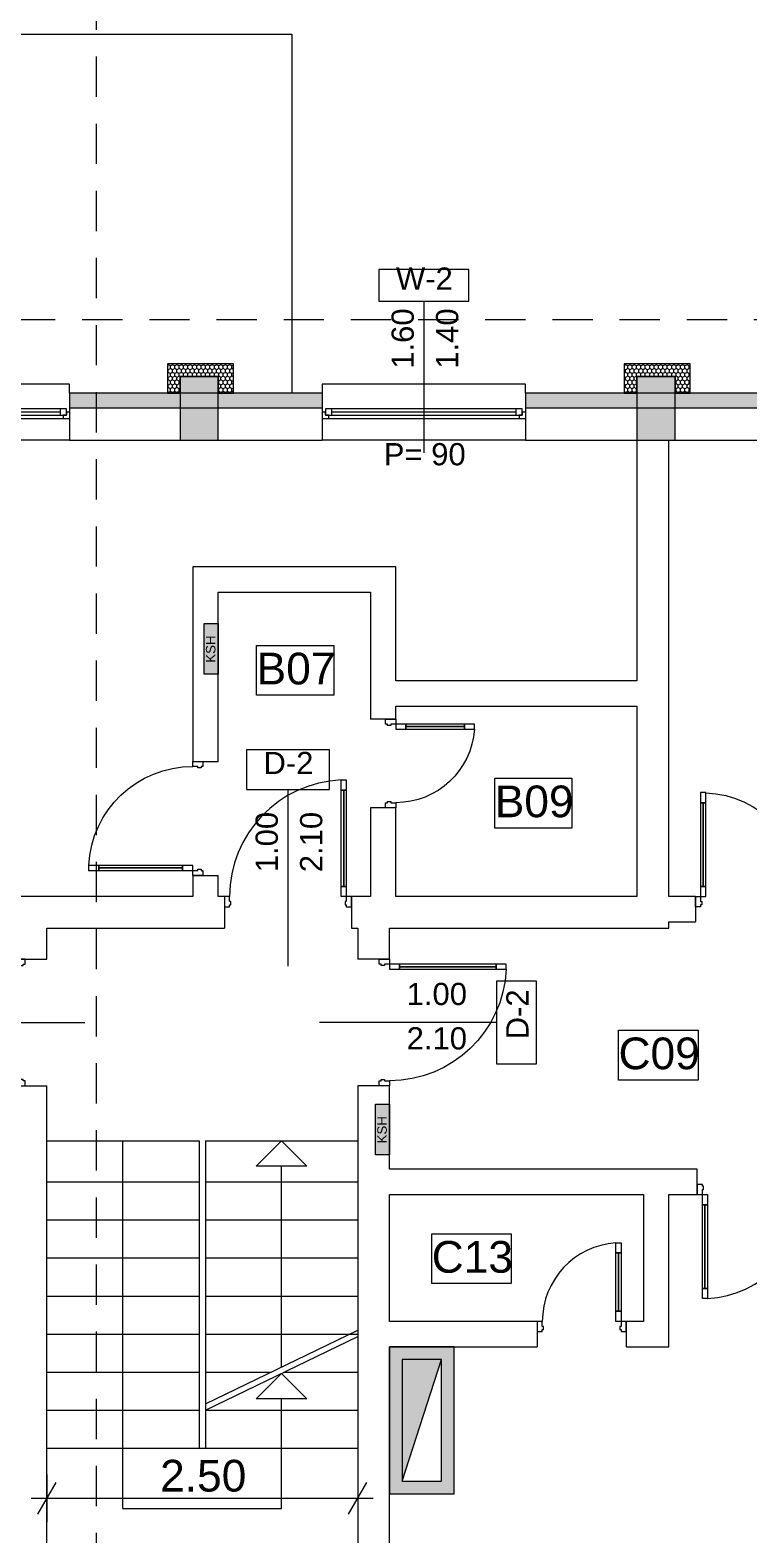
# Model space of a CAD drawing. Header units: feet. Extents: x 2796058 to 2855058, y -67651 to -26651.
# Drawn here: x 2810487 to 2816142, y -53785 to -41926 of the extents above; entities that cross this region are included whole.
import ezdxf
from ezdxf.enums import TextEntityAlignment as Align

# ---------------------------------------------------------------- set-up
doc = ezdxf.new("R2010")
doc.units = ezdxf.units.FT
doc.header["$MEASUREMENT"] = 0
doc.linetypes.add('Long Dashed', pattern=[529.166651, 317.499995, -211.666656])
for name, color, linetype in [('0_muret e jashtme', 7, 'Continuous'), ('Dimensioning - General', 7, 'Continuous'), ('Shell - Roof', 7, 'Continuous')]:
    doc.layers.add(name, color=color, linetype=linetype)
for name, color, linetype, lineweight in [('0_muret e jashtme_Pen_No__1', 7, 'Continuous', 0), ('0_muret e jashtme_Pen_No__19', 255, 'Continuous', 0), ('ARCHICAD Door Markers_Pen_No__60', 230, 'Continuous', 0), ('ARCHICAD Doors_Pen_No__1', 7, 'Continuous', 0), ('ARCHICAD Doors_Pen_No__60', 230, 'Continuous', 0), ('ARCHICAD Window Markers_Pen_No__20', 1, 'Continuous', 0), ('ARCHICAD Windows_Pen_No__20', 1, 'Continuous', 0), ('Dimensioning - General_Pen_No__1', 7, 'Continuous', 0), ('Shell - Roof_Pen_No__1', 7, 'Continuous', 0), ('Shell - Roof_Pen_No__20', 1, 'Continuous', 0), ('Shell - Roof_Pen_No__21', 7, 'Continuous', 0), ('Structural - Bearing_Pen_No__1', 7, 'Continuous', 0), ('Text blocks_Pen_No__1', 7, 'Continuous', 0), ('Text blocks_Pen_No__2', 8, 'Continuous', 0)]:
    doc.layers.add(name, color=color, linetype=linetype, lineweight=lineweight)
for name, color, linetype, lineweight, true_color in [('0_muret e jashtme_Pen_No__14', 7, 'Continuous', 0, 0xbd8b17), ('Shell - Roof_Pen_No__102', 7, 'Continuous', 0, 0xcccccc), ('Structural - Bearing_Pen_No__65', 7, 'Continuous', 0, 0x80c2ff)]:
    doc.layers.add(name, color=color, linetype=linetype, lineweight=lineweight, true_color=true_color)
doc.styles.add('GENERATED_STYLE_1', font='arial.ttf')
doc.dimstyles.new('GENERATED_STYLE__2', dxfattribs={"dimtxt": 250, "dimasz": 190, "dimexe": 0.18, "dimexo": 3, "dimgap": 0.09, "dimtad": 1, "dimtih": 1, "dimtoh": 1, "dimlfac": 0.001, "dimzin": 0, "dimdsep": 46, "dimtxsty": 'GENERATED_STYLE_1', "dimblk": 'ARROWHEAD_2', "dimblk1": 'ARROWHEAD_2', "dimblk2": 'ARROWHEAD_2', "dimcen": 0.09, "dimclrd": 7, "dimclre": 7, "dimclrt": 7, "dimadec": 0, "dimazin": 0, "dimtfac": 1, "dimtdec": 4, "dimtmove": 0, "dimatfit": 3, "dimfxl": 1, "dimtolj": 1, "dimtzin": 0, "dimarcsym": 0})
pattern_1 = [(90, (2247653.822, -76424.967), (-34.6410162, 0), [20, -40]), (90, (2247636.502, -76394.967), (-34.6410162, 0), [20, -40]), (150, (2247653.822, -76404.967), (17.320508, 30), [20, -40]), (150, (2247619.18, -76404.967), (17.320508, 30), [20, -40]), (210, (2247653.822, -76424.967), (-17.320508, 30), [20, -40]), (210, (2247619.18, -76424.967), (-17.320508, 30), [20, -40])]

# ---------------------------------------------------------------- blocks, each defined once
blk = doc.blocks.new('Window 22_2')
at = {"layer": 'ARCHICAD Windows_Pen_No__20', "color": 1, "linetype": 'Continuous', "lineweight": 0}
for p, q in [((-800, 150), (-800, 220)), ((-800, 220), (800, 220)), ((-800, 150), (-800, 30)), ((800, 220), (800, 150)), ((800, 150), (800, 30)), ((-800, 30), (-800, 0)), ((-800, 0), (-775, 0)), ((-800, 0), (-800, -50)), ((-800, 0), (-800, -50)), ((-775, 25), (-725, 25)), ((-775, -25), (-775, 25)), ((-775, 0), (-775, -25)), ((-725, 25), (725, 25)), ((-725, 25), (-725, -25)), ((-725, 25), (725, 25)), ((-725, 0), (725, 0)), ((725, -25), (725, 25)), ((725, 25), (775, 25)), ((775, 25), (775, -25)), ((775, -25), (775, 0)), ((775, 0), (800, 0)), ((800, 30), (800, 0)), ((800, 0), (800, -50)), ((800, 0), (800, -50)), ((-750, -50), (-800, -50)), ((-800, -50), (-800, -220)), ((-775, -25), (-750, -25)), ((-725, -25), (-775, -25)), ((-750, -25), (-750, -50)), ((750, -50), (-750, -50)), ((725, -25), (-725, -25)), ((775, -25), (725, -25)), ((750, -50), (750, -25)), ((750, -25), (775, -25)), ((800, -50), (750, -50)), ((800, -50), (800, -220)), ((-800, -220), (800, -220))]:
    blk.add_line(p, q, dxfattribs=at)
blk = doc.blocks.new('W Marker 22')
at = {"layer": 'ARCHICAD Window Markers_Pen_No__20', "color": 1, "linetype": 'Continuous', "lineweight": 0}
for p, q in [((354, 975), (-354, 975)), ((-354, 975), (-354, 725)), ((354, 725), (354, 975)), ((-354, 725), (354, 725)), ((0, 725), (0, -470))]:
    blk.add_line(p, q, dxfattribs=at)
at = {"layer": 'ARCHICAD Window Markers_Pen_No__20', "color": 1, "lineweight": 0, "style": 'GENERATED_STYLE_1'}
for tag, rotation, p in [('AC_MarkerText_1', 180, (220, 1055)), ('AC_MarkerText_2_0', 270, (-322, 657)), ('AC_MarkerText_2_1', 270, (28, 657)), ('AC_MarkerText_4', 180, (417, -328))]:
    blk.add_attdef(tag, text='', height=175, rotation=rotation, dxfattribs=at).set_placement(p, align=Align.BOTTOM_LEFT)
blk = doc.blocks.new('Wall_2', base_point=(2804368, -45159))
at = {"layer": '0_muret e jashtme_Pen_No__14', "linetype": 'Continuous', "lineweight": 0, "true_color": 0xbd8b17}
h = blk.add_hatch(dxfattribs=at)
h.set_pattern_fill('STYROFOAM_SM_INSULATION', color=42, style=0, pattern_type=2)
h.set_pattern_definition(pattern_1)
h.paths.add_polyline_path([(2812789, -44789), (2810798, -44789), (2810798, -44909), (2812789, -44909)])
h = blk.add_hatch(dxfattribs=at)
h.set_pattern_fill('STYROFOAM_SM_INSULATION', color=42, style=0, pattern_type=2)
h.set_pattern_definition(pattern_1)
h.paths.add_polyline_path([(2816683, -44789), (2814389, -44789), (2814389, -44909), (2816683, -44909)])
at = {"layer": '0_muret e jashtme_Pen_No__1', "color": 7, "linetype": 'Continuous', "lineweight": 0}
for p, q in [((2810798, -44789), (2810798, -44909)), ((2812789, -44789), (2812789, -44909)), ((2814389, -44789), (2814389, -44909)), ((2812789, -44909), (2810798, -44909)), ((2810798, -44909), (2810798, -44939)), ((2810798, -44939), (2810798, -44989)), ((2812789, -44909), (2812789, -44939)), ((2812789, -44939), (2812789, -44989)), ((2816683, -44909), (2814389, -44909)), ((2814389, -44909), (2814389, -44939)), ((2814389, -44939), (2814389, -44989)), ((2810798, -44989), (2810798, -45159)), ((2812789, -44989), (2812789, -45159)), ((2814389, -44989), (2814389, -45159))]:
    blk.add_line(p, q, dxfattribs=at)
at = {"layer": '0_muret e jashtme_Pen_No__1', "color": 7, "linetype": 'Continuous', "lineweight": 0, "flags": 128}
for points in [[(2812789, -44789), (2810798, -44789)], [(2816683, -44789), (2814389, -44789)], [(2810798, -45159), (2812789, -45159)], [(2814389, -45159), (2815268, -45159)], [(2815518, -45159), (2816683, -45159)]]:
    blk.add_lwpolyline(points, dxfattribs=at)
at = {"layer": 'ARCHICAD Window Markers_Pen_No__20', "color": 1, "linetype": 'Continuous', "lineweight": 0}
ref = blk.add_blockref('W Marker 22', (2813589, -44789), dxfattribs=at)
ref.add_attrib('AC_MarkerText_1', 'W-2', dxfattribs={"color": 1, "lineweight": 0, "height": 175, "style": 'GENERATED_STYLE_1'}).set_placement((2813369, -44026), align=Align.BOTTOM_LEFT)
ref.add_attrib('AC_MarkerText_2', '1.60', dxfattribs={"color": 1, "lineweight": 0, "height": 175, "rotation": 90, "style": 'GENERATED_STYLE_1'}).set_placement((2813562, -44597), align=Align.BOTTOM_LEFT)
ref.add_attrib('AC_MarkerText_3', '1.40', dxfattribs={"color": 1, "lineweight": 0, "height": 175, "rotation": 90, "style": 'GENERATED_STYLE_1'}).set_placement((2813912, -44597), align=Align.BOTTOM_LEFT)
ref.add_attrib('AC_MarkerText_4', 'P= 90', dxfattribs={"color": 1, "lineweight": 0, "height": 175, "style": 'GENERATED_STYLE_1'}).set_placement((2813273, -45411), align=Align.BOTTOM_LEFT)
at = {"layer": 'ARCHICAD Windows_Pen_No__20', "color": 1, "linetype": 'Continuous', "lineweight": 0, "xscale": -1, "zscale": 1000}
for p in [(2809998, -44939), (2813589, -44939)]:
    blk.add_blockref('Window 22_2', p, dxfattribs=at)
blk = doc.blocks.new('Storefront 22_2')
at = {"layer": 'ARCHICAD Doors_Pen_No__60', "color": 230, "linetype": 'Continuous', "lineweight": 0}
for p, q in [((420, 840), (420, 920)), ((420, 920), (460, 920)), ((420, 840), (440, 840)), ((420, 80), (420, 840)), ((460, 840), (420, 840)), ((440, 840), (460, 840)), ((440, 80), (440, 840)), ((440, 840), (440, 80)), ((440, 840), (440, 80)), ((460, 920), (460, 840)), ((460, 840), (460, 80)), ((-500, 0), (-500, -80)), ((-460, 0), (-500, 0)), ((-500, 0), (-500, -80)), ((-500, 0), (-500, -80)), ((-460, -40), (-460, 0)), ((440, 80), (420, 80)), ((420, 0), (420, 80)), ((420, 80), (460, 80)), ((460, 0), (420, 0)), ((460, 80), (440, 80)), ((460, 80), (460, 0)), ((460, 0), (460, -40)), ((500, 0), (460, 0)), ((500, -80), (500, 0)), ((500, 0), (500, -80)), ((500, 0), (500, -80)), ((-500, -80), (-460, -80)), ((-500, -80), (-500, -250)), ((-450, -40), (-460, -40)), ((-460, -80), (-460, -65.4)), ((-460, -65.4), (-450, -65.4)), ((-450, -65.4), (-450, -40)), ((460, -40), (450, -40)), ((450, -40), (450, -65.4)), ((450, -65.4), (460, -65.4)), ((460, -65.4), (460, -80)), ((460, -80), (500, -80)), ((500, -80), (500, -250))]:
    blk.add_line(p, q, dxfattribs=at)
blk.add_arc((460, 0), 920, 92.49191, 180, dxfattribs=at)
blk = doc.blocks.new('D Marker 22_2')
at = {"layer": 'ARCHICAD Door Markers_Pen_No__60', "color": 230, "linetype": 'Continuous', "lineweight": 0}
for p, q in [((0, -1093), (0, 300)), ((-327, -1093), (-327, -1407)), ((327, -1093), (-327, -1093)), ((327, -1407), (327, -1093)), ((-327, -1407), (327, -1407))]:
    blk.add_line(p, q, dxfattribs=at)
at = {"layer": 'ARCHICAD Door Markers_Pen_No__60', "color": 230, "lineweight": 0, "style": 'GENERATED_STYLE_1'}
for tag, rotation, p in [('AC_MarkerText_3', 270, (-323, -327)), ('A', 270, (27, -327)), ('AC_MarkerText_1', 180, (193, -1042))]:
    blk.add_attdef(tag, text='', height=175, rotation=rotation, dxfattribs=at).set_placement(p, align=Align.BOTTOM_LEFT)
blk = doc.blocks.new('Wall_15', base_point=(2815268, -48759))
at = {"layer": '0_muret e jashtme_Pen_No__1', "color": 7, "linetype": 'Continuous', "lineweight": 0}
for p, q in [((2812018, -48759), (2812018, -48839)), ((2812018, -48839), (2812018, -49009)), ((2813018, -48759), (2813018, -48839)), ((2813018, -48839), (2813018, -49009))]:
    blk.add_line(p, q, dxfattribs=at)
at = {"layer": '0_muret e jashtme_Pen_No__1', "color": 7, "linetype": 'Continuous', "lineweight": 0, "flags": 128}
for points in [[(2811768, -48759), (2808368, -48759)], [(2812018, -48759), (2811968, -48759)], [(2813168, -48759), (2813018, -48759)], [(2815268, -48759), (2813368, -48759)], [(2808118, -49009), (2810368, -49009)], [(2810618, -49009), (2812018, -49009)], [(2813018, -49009), (2813068, -49009)], [(2813318, -49009), (2815518, -49009)]]:
    blk.add_lwpolyline(points, dxfattribs=at)
at = {"layer": 'ARCHICAD Door Markers_Pen_No__60', "color": 230, "linetype": 'Continuous', "lineweight": 0}
ref = blk.add_blockref('D Marker 22_2', (2812518, -49009), dxfattribs=dict(at, rotation=180))
ref.add_attrib('A', '1.00', dxfattribs={"color": 230, "lineweight": 0, "height": 175, "rotation": 90, "style": 'GENERATED_STYLE_1'}).set_placement((2812491, -48567), align=Align.BOTTOM_LEFT)
ref.add_attrib('AC_MarkerText_1', 'D-2', dxfattribs={"color": 230, "lineweight": 0, "height": 175, "rotation": 360, "style": 'GENERATED_STYLE_1'}).set_placement((2812325, -47846), align=Align.BOTTOM_LEFT)
ref.add_attrib('AC_MarkerText_3', '2.10', dxfattribs={"color": 230, "lineweight": 0, "height": 175, "rotation": 90, "style": 'GENERATED_STYLE_1'}).set_placement((2812841, -48567), align=Align.BOTTOM_LEFT)
at = {"layer": 'ARCHICAD Doors_Pen_No__60', "color": 230, "linetype": 'Continuous', "lineweight": 0, "zscale": 1000}
blk.add_blockref('Storefront 22_2', (2812518, -48759), dxfattribs=at)
blk = doc.blocks.new('Wall_16', base_point=(2813068, -54309))
at = {"layer": '0_muret e jashtme_Pen_No__1', "color": 7, "linetype": 'Continuous', "lineweight": 0}
for p, q in [((2813238, -49252), (2813068, -49252)), ((2813318, -49252), (2813238, -49252)), ((2813238, -50252), (2813068, -50252)), ((2813318, -50252), (2813238, -50252))]:
    blk.add_line(p, q, dxfattribs=at)
at = {"layer": '0_muret e jashtme_Pen_No__1', "color": 7, "linetype": 'Continuous', "lineweight": 0, "flags": 128}
for points in [[(2813068, -49009), (2813068, -49252)], [(2813318, -49252), (2813318, -49009)], [(2813068, -50252), (2813068, -54309)], [(2813318, -50909), (2813318, -50252)], [(2813318, -52109), (2813318, -51109)], [(2813318, -54309), (2813318, -52309)]]:
    blk.add_lwpolyline(points, dxfattribs=at)
at = {"layer": 'ARCHICAD Door Markers_Pen_No__60', "color": 230, "linetype": 'Continuous', "lineweight": 0}
ref = blk.add_blockref('D Marker 22_2', (2813068, -49752), dxfattribs=dict(at, rotation=90))
ref.add_attrib('A', '1.00', dxfattribs={"color": 230, "lineweight": 0, "height": 175, "rotation": 360, "style": 'GENERATED_STYLE_1'}).set_placement((2813453, -49667), align=Align.BOTTOM_LEFT)
ref.add_attrib('AC_MarkerText_1', 'D-2', dxfattribs={"color": 230, "lineweight": 0, "height": 175, "rotation": 90, "style": 'GENERATED_STYLE_1'}).set_placement((2814466, -49885), align=Align.BOTTOM_LEFT)
ref.add_attrib('AC_MarkerText_3', '2.10', dxfattribs={"color": 230, "lineweight": 0, "height": 175, "rotation": 360, "style": 'GENERATED_STYLE_1'}).set_placement((2813453, -50017), align=Align.BOTTOM_LEFT)
at = {"layer": 'ARCHICAD Doors_Pen_No__60', "color": 230, "linetype": 'Continuous', "lineweight": 0, "xscale": -1, "zscale": 1000, "rotation": 270}
blk.add_blockref('Storefront 22_2', (2813318, -49752), dxfattribs=at)
blk = doc.blocks.new('D Marker 22_4')
at = {"layer": 'ARCHICAD Door Markers_Pen_No__60', "color": 230, "linetype": 'Continuous', "lineweight": 0}
for p, q in [((327, 1157), (-327, 1157)), ((-327, 1157), (-327, 843)), ((327, 843), (327, 1157)), ((-327, 843), (327, 843)), ((0, 843), (0, -550))]:
    blk.add_line(p, q, dxfattribs=at)
at = {"layer": 'ARCHICAD Door Markers_Pen_No__60', "color": 230, "lineweight": 0, "style": 'GENERATED_STYLE_1'}
blk.add_attdef('AC_MarkerText_1', text='', height=175, dxfattribs=at).set_placement((-193, 913), align=Align.BOTTOM_LEFT)
for tag, p in [('AC_MarkerText_3', (-322, 657)), ('A', (28, 657))]:
    blk.add_attdef(tag, text='', height=175, rotation=270, dxfattribs=at).set_placement(p, align=Align.BOTTOM_LEFT)
blk = doc.blocks.new('Wall_17', base_point=(2810618, -54309))
at = {"layer": '0_muret e jashtme_Pen_No__1', "color": 7, "linetype": 'Continuous', "lineweight": 0}
for p, q in [((2810368, -49252), (2810448, -49252)), ((2810448, -49252), (2810618, -49252)), ((2810368, -50252), (2810448, -50252)), ((2810448, -50252), (2810618, -50252))]:
    blk.add_line(p, q, dxfattribs=at)
at = {"layer": '0_muret e jashtme_Pen_No__1', "color": 7, "linetype": 'Continuous', "lineweight": 0, "flags": 128}
for points in [[(2810368, -49009), (2810368, -49252)], [(2810618, -49252), (2810618, -49009)], [(2810368, -50252), (2810368, -50909)], [(2810618, -54309), (2810618, -50252)], [(2810368, -51109), (2810368, -52109)], [(2810368, -52309), (2810368, -54309)]]:
    blk.add_lwpolyline(points, dxfattribs=at)
at = {"layer": 'ARCHICAD Door Markers_Pen_No__60', "color": 230, "linetype": 'Continuous', "lineweight": 0}
ref = blk.add_blockref('D Marker 22_4', (2810368, -49752), dxfattribs=dict(at, rotation=90))
ref.add_attrib('A', '1.00', dxfattribs={"color": 230, "lineweight": 0, "height": 175, "rotation": 360, "style": 'GENERATED_STYLE_1'}).set_placement((2809768, -49667), align=Align.BOTTOM_LEFT)
ref.add_attrib('AC_MarkerText_1', 'D-2', dxfattribs={"color": 230, "lineweight": 0, "height": 175, "rotation": 90, "style": 'GENERATED_STYLE_1'}).set_placement((2809516, -49885), align=Align.BOTTOM_LEFT)
ref.add_attrib('AC_MarkerText_3', '2.10', dxfattribs={"color": 230, "lineweight": 0, "height": 175, "rotation": 360, "style": 'GENERATED_STYLE_1'}).set_placement((2809768, -50017), align=Align.BOTTOM_LEFT)
at = {"layer": 'ARCHICAD Doors_Pen_No__60', "color": 230, "linetype": 'Continuous', "lineweight": 0, "zscale": 1000, "rotation": 90}
blk.add_blockref('Storefront 22_2', (2810368, -49752), dxfattribs=at)
blk = doc.blocks.new('Wall_34', base_point=(2815268, -45159))
at = {"layer": '0_muret e jashtme_Pen_No__1', "color": 7, "linetype": 'Continuous', "lineweight": 0, "flags": 128}
for points in [[(2815268, -45159), (2815268, -47059)], [(2815518, -48759), (2815518, -45159)], [(2815268, -47259), (2815268, -48759)], [(2815518, -49009), (2815518, -48959)]]:
    blk.add_lwpolyline(points, dxfattribs=at)
blk = doc.blocks.new('Wall_36', base_point=(2815268, -47259))
at = {"layer": '0_muret e jashtme_Pen_No__1', "color": 7, "linetype": 'Continuous', "lineweight": 0, "flags": 128}
for points in [[(2815268, -47059), (2813368, -47059)], [(2813368, -47259), (2815268, -47259)]]:
    blk.add_lwpolyline(points, dxfattribs=at)
blk = doc.blocks.new('Storefront 22_4')
at = {"layer": 'ARCHICAD Doors_Pen_No__1', "color": 7, "linetype": 'Continuous', "lineweight": 0}
for p, q in [((270, 540), (270, 620)), ((270, 620), (310, 620)), ((310, 620), (310, 540)), ((270, 540), (290, 540)), ((270, 80), (270, 540)), ((310, 540), (270, 540)), ((290, 540), (310, 540)), ((290, 80), (290, 540)), ((290, 540), (290, 80)), ((290, 540), (290, 80)), ((310, 540), (310, 80)), ((-350, 0), (-350, -80)), ((-310, 0), (-350, 0)), ((-350, 0), (-350, -80)), ((-350, 0), (-350, -80)), ((-310, -40), (-310, 0)), ((290, 80), (270, 80)), ((270, 0), (270, 80)), ((270, 80), (310, 80)), ((310, 0), (270, 0)), ((310, 80), (290, 80)), ((310, 80), (310, 0)), ((310, 0), (310, -40)), ((350, 0), (310, 0)), ((350, -80), (350, 0)), ((350, 0), (350, -80)), ((350, 0), (350, -80)), ((-350, -80), (-310, -80)), ((-350, -80), (-350, -200)), ((-300, -40), (-310, -40)), ((-310, -80), (-310, -65.4)), ((-310, -65.4), (-300, -65.4)), ((-300, -65.4), (-300, -40)), ((310, -40), (300, -40)), ((300, -40), (300, -65.4)), ((300, -65.4), (310, -65.4)), ((310, -65.4), (310, -80)), ((310, -80), (350, -80)), ((350, -80), (350, -200))]:
    blk.add_line(p, q, dxfattribs=at)
blk.add_arc((310, 0), 620, 93.69907, 180, dxfattribs=at)
blk = doc.blocks.new('Wall_37', base_point=(2813168, -48759))
at = {"layer": '0_muret e jashtme_Pen_No__1', "color": 7, "linetype": 'Continuous', "lineweight": 0}
for p, q in [((2813288, -47359), (2813168, -47359)), ((2813368, -47359), (2813288, -47359)), ((2813288, -48059), (2813168, -48059)), ((2813368, -48059), (2813288, -48059))]:
    blk.add_line(p, q, dxfattribs=at)
at = {"layer": '0_muret e jashtme_Pen_No__1', "color": 7, "linetype": 'Continuous', "lineweight": 0, "flags": 128}
for points in [[(2813368, -47059), (2813368, -46159)], [(2813168, -46359), (2813168, -47359)], [(2813368, -47359), (2813368, -47259)], [(2813168, -48059), (2813168, -48759)], [(2813368, -48759), (2813368, -48059)]]:
    blk.add_lwpolyline(points, dxfattribs=at)
at = {"layer": 'ARCHICAD Doors_Pen_No__1', "color": 7, "linetype": 'Continuous', "lineweight": 0, "xscale": -1, "zscale": 1000, "rotation": 270}
blk.add_blockref('Storefront 22_4', (2813368, -47709), dxfattribs=at)
blk = doc.blocks.new('Wall_38', base_point=(2813168, -46359))
at = {"layer": '0_muret e jashtme_Pen_No__1', "color": 7, "linetype": 'Continuous', "lineweight": 0, "flags": 128}
for points in [[(2813368, -46159), (2811768, -46159)], [(2811968, -46359), (2813168, -46359)]]:
    blk.add_lwpolyline(points, dxfattribs=at)
blk = doc.blocks.new('Storefront 22_3')
at = {"layer": 'ARCHICAD Doors_Pen_No__1', "color": 7, "linetype": 'Continuous', "lineweight": 0}
for p, q in [((370, 740), (370, 820)), ((370, 820), (410, 820)), ((370, 740), (390, 740)), ((370, 80), (370, 740)), ((410, 740), (370, 740)), ((390, 740), (410, 740)), ((390, 80), (390, 740)), ((390, 740), (390, 80)), ((390, 740), (390, 80)), ((410, 820), (410, 740)), ((410, 740), (410, 80)), ((-450, 0), (-450, -80)), ((-410, 0), (-450, 0)), ((-450, 0), (-450, -80)), ((-450, 0), (-450, -80)), ((-410, -40), (-410, 0)), ((390, 80), (370, 80)), ((370, 0), (370, 80)), ((370, 80), (410, 80)), ((410, 0), (370, 0)), ((410, 80), (390, 80)), ((410, 80), (410, 0)), ((410, 0), (410, -40)), ((450, 0), (410, 0)), ((450, -80), (450, 0)), ((450, 0), (450, -80)), ((450, 0), (450, -80)), ((-450, -80), (-410, -80)), ((-450, -80), (-450, -200)), ((-400, -40), (-410, -40)), ((-410, -80), (-410, -65.4)), ((-410, -65.4), (-400, -65.4)), ((-400, -65.4), (-400, -40)), ((410, -40), (400, -40)), ((400, -40), (400, -65.4)), ((400, -65.4), (410, -65.4)), ((410, -65.4), (410, -80)), ((410, -80), (450, -80)), ((450, -80), (450, -200))]:
    blk.add_line(p, q, dxfattribs=at)
blk.add_arc((410, 0), 820, 92.79603, 180, dxfattribs=at)
blk = doc.blocks.new('Wall_39', base_point=(2811968, -46359))
at = {"layer": '0_muret e jashtme_Pen_No__1', "color": 7, "linetype": 'Continuous', "lineweight": 0}
for p, q in [((2811768, -47693), (2811848, -47693)), ((2811848, -47693), (2811968, -47693)), ((2811768, -48593), (2811848, -48593)), ((2811848, -48593), (2811968, -48593))]:
    blk.add_line(p, q, dxfattribs=at)
at = {"layer": '0_muret e jashtme_Pen_No__1', "color": 7, "linetype": 'Continuous', "lineweight": 0, "flags": 128}
for points in [[(2811768, -46159), (2811768, -47693)], [(2811968, -47693), (2811968, -46359)], [(2811768, -48593), (2811768, -48759)], [(2811968, -48759), (2811968, -48593)]]:
    blk.add_lwpolyline(points, dxfattribs=at)
at = {"layer": 'ARCHICAD Doors_Pen_No__1', "color": 7, "linetype": 'Continuous', "lineweight": 0, "xscale": -1, "zscale": 1000, "rotation": 90}
blk.add_blockref('Storefront 22_3', (2811768, -48143), dxfattribs=at)
blk = doc.blocks.new('Wall_40', base_point=(2815268, -48759))
at = {"layer": '0_muret e jashtme_Pen_No__1', "color": 7, "linetype": 'Continuous', "lineweight": 0}
for p, q in [((2815729, -48759), (2815729, -48839)), ((2815729, -48839), (2815729, -48959)), ((2816629, -48759), (2816629, -48839)), ((2816629, -48839), (2816629, -48959))]:
    blk.add_line(p, q, dxfattribs=at)
at = {"layer": '0_muret e jashtme_Pen_No__1', "color": 7, "linetype": 'Continuous', "lineweight": 0, "flags": 128}
for points in [[(2815729, -48759), (2815518, -48759)], [(2819318, -48759), (2816629, -48759)], [(2815518, -48959), (2815729, -48959)], [(2816629, -48959), (2816818, -48959)], [(2817018, -48959), (2819318, -48959)]]:
    blk.add_lwpolyline(points, dxfattribs=at)
at = {"layer": 'ARCHICAD Doors_Pen_No__1', "color": 7, "linetype": 'Continuous', "lineweight": 0, "xscale": -1, "zscale": 1000}
blk.add_blockref('Storefront 22_3', (2816179, -48759), dxfattribs=at)
blk = doc.blocks.new('Wall_42', base_point=(2813068, -51109))
at = {"layer": '0_muret e jashtme_Pen_No__1', "color": 7, "linetype": 'Continuous', "lineweight": 0}
for p, q in [((2815743, -51029), (2815743, -50909)), ((2816643, -51029), (2816643, -50909)), ((2815743, -51109), (2815743, -51029)), ((2816643, -51109), (2816643, -51029))]:
    blk.add_line(p, q, dxfattribs=at)
at = {"layer": '0_muret e jashtme_Pen_No__1', "color": 7, "linetype": 'Continuous', "lineweight": 0, "flags": 128}
for points in [[(2815743, -50909), (2813318, -50909)], [(2816818, -50909), (2816643, -50909)], [(2819318, -50909), (2817018, -50909)], [(2813318, -51109), (2815318, -51109)], [(2815518, -51109), (2815743, -51109)], [(2816643, -51109), (2819318, -51109)]]:
    blk.add_lwpolyline(points, dxfattribs=at)
at = {"layer": 'ARCHICAD Doors_Pen_No__1', "color": 7, "linetype": 'Continuous', "lineweight": 0, "zscale": 1000, "rotation": 180}
blk.add_blockref('Storefront 22_3', (2816193, -51109), dxfattribs=at)
blk = doc.blocks.new('Wall_46', base_point=(2815318, -51109))
at = {"layer": '0_muret e jashtme_Pen_No__1', "color": 7, "linetype": 'Continuous', "lineweight": 0, "flags": 128}
for points in [[(2815318, -51109), (2815318, -52109)], [(2815518, -52309), (2815518, -51109)]]:
    blk.add_lwpolyline(points, dxfattribs=at)
blk = doc.blocks.new('Wall_47', base_point=(2815318, -52109))
at = {"layer": '0_muret e jashtme_Pen_No__1', "color": 7, "linetype": 'Continuous', "lineweight": 0}
for p, q in [((2814482, -52109), (2814482, -52189)), ((2815182, -52109), (2815182, -52189)), ((2814482, -52189), (2814482, -52309)), ((2815182, -52189), (2815182, -52309))]:
    blk.add_line(p, q, dxfattribs=at)
at = {"layer": '0_muret e jashtme_Pen_No__1', "color": 7, "linetype": 'Continuous', "lineweight": 0, "flags": 128}
for points in [[(2814482, -52109), (2813318, -52109)], [(2815318, -52109), (2815182, -52109)], [(2813318, -52309), (2814482, -52309)], [(2815182, -52309), (2815518, -52309)]]:
    blk.add_lwpolyline(points, dxfattribs=at)
at = {"layer": 'ARCHICAD Doors_Pen_No__1', "color": 7, "linetype": 'Continuous', "lineweight": 0, "zscale": 1000}
blk.add_blockref('Storefront 22_4', (2814832, -52109), dxfattribs=at)
blk = doc.blocks.new('Line_3', base_point=(2812468, -53585))
at = {"layer": 'Shell - Roof_Pen_No__1', "color": 7, "linetype": 'Continuous', "lineweight": 0}
for p, q in [((2812468, -52519), (2812268, -52719)), ((2812468, -52519), (2812668, -52719)), ((2812668, -52719), (2812268, -52719)), ((2812468, -53585), (2812468, -52719))]:
    blk.add_line(p, q, dxfattribs=at)
blk = doc.blocks.new('Line_4', base_point=(2812468, -52469))
at = {"layer": 'Shell - Roof_Pen_No__1', "color": 7, "linetype": 'Continuous', "lineweight": 0}
for p, q in [((2812468, -50685), (2812268, -50885)), ((2812468, -50685), (2812668, -50885)), ((2812668, -50885), (2812268, -50885)), ((2812468, -52469), (2812468, -50885))]:
    blk.add_line(p, q, dxfattribs=at)
blk = doc.blocks.new('*D96', base_point=(2247654, -76425))
at = {"layer": 'Dimensioning - General_Pen_No__1', "color": 7, "linetype": 'Continuous', "lineweight": 0, "transparency": 16777216}
for p, q in [((2804018, -36745), (2804018, -37120)), ((2819568, -36745), (2819568, -37120)), ((2804090, -36808), (2803946, -37058)), ((2819496, -37058), (2819640, -36808)), ((2804018, -36933), (2803896, -36933)), ((2819568, -36933), (2804018, -36933)), ((2819668, -36933), (2819568, -36933))]:
    blk.add_line(p, q, dxfattribs=at)
at = {"layer": 'Dimensioning - General_Pen_No__1', "color": 7, "lineweight": 0, "transparency": 16777216, "insert": (2811366, -36883), "char_height": 250, "attachment_point": 7, "style": 'GENERATED_STYLE_1'}
blk.add_mtext('\\A1;15.55', dxfattribs=at)
blk = doc.blocks.new('ARROWHEAD_2')
at = {"color": 0, "linetype": 'Continuous', "lineweight": 0}
for p, q in [((-0.378, -0.655), (0.378, 0.655)), ((0, 0), (-1, 0))]:
    blk.add_line(p, q, dxfattribs=at)
blk = doc.blocks.new('*D97', base_point=(2247654, -76425))
at = {"layer": 'Dimensioning - General_Pen_No__1', "color": 7, "linetype": 'Continuous', "lineweight": 0, "transparency": 16777216}
for p, q in [((2804018, -36139), (2804018, -36514)), ((2835288, -36139), (2835288, -36514)), ((2804090, -36201), (2803946, -36451)), ((2835216, -36451), (2835360, -36201)), ((2804018, -36326), (2803896, -36326)), ((2835288, -36326), (2804018, -36326)), ((2835410, -36326), (2835288, -36326))]:
    blk.add_line(p, q, dxfattribs=at)
at = {"layer": 'Dimensioning - General_Pen_No__1', "color": 7, "lineweight": 0, "transparency": 16777216, "insert": (2819226, -36276), "char_height": 250, "attachment_point": 7, "style": 'GENERATED_STYLE_1'}
blk.add_mtext('\\A1;31.20', dxfattribs=at)
blk = doc.blocks.new('*D101', base_point=(2247654, -76425))
at = {"layer": 'Dimensioning - General_Pen_No__1', "color": 7, "linetype": 'Continuous', "lineweight": 0, "transparency": 16777216}
for p, q in [((2810618, -53317), (2810618, -53692)), ((2813068, -53317), (2813068, -53692)), ((2810690, -53379), (2810546, -53629)), ((2812996, -53629), (2813140, -53379)), ((2810618, -53504), (2810496, -53504)), ((2813068, -53504), (2810618, -53504)), ((2813190, -53504), (2813068, -53504))]:
    blk.add_line(p, q, dxfattribs=at)
at = {"layer": 'Dimensioning - General_Pen_No__1', "color": 7, "lineweight": 0, "transparency": 16777216, "insert": (2811511, -53454), "char_height": 250, "attachment_point": 7, "style": 'GENERATED_STYLE_1'}
blk.add_mtext('\\A1;2.50', dxfattribs=at)

msp = doc.modelspace()

# ---------------------------------------------------------------- hatches: boundary and pattern name
at = {"layer": '0_muret e jashtme_Pen_No__14', "linetype": 'Continuous', "lineweight": 0, "true_color": 0xbd8b17}
h = msp.add_hatch(dxfattribs=at)
h.set_pattern_fill('STYROFOAM_SM_INSULATION', color=42, style=0, pattern_type=2)
h.set_pattern_definition(pattern_1)
h.paths.add_polyline_path([(2812088.173, -44788.549), (2812088.173, -44558.069), (2811568.173, -44558.069), (2811568.173, -44788.549), (2811668.173, -44788.549), (2811668.173, -44658.549), (2811968.173, -44658.549), (2811968.173, -44788.549)])
h = msp.add_hatch(dxfattribs=at)
h.set_pattern_fill('STYROFOAM_SM_INSULATION', color=42, style=0, pattern_type=2)
h.set_pattern_definition(pattern_1)
h.paths.add_polyline_path([(2815688.173, -44788.549), (2815688.173, -44558.069), (2815168.173, -44558.069), (2815168.173, -44788.549), (2815268.173, -44788.549), (2815268.173, -44658.549), (2815568.173, -44658.549), (2815568.173, -44788.549)])
at = {"layer": '0_muret e jashtme_Pen_No__19', "linetype": 'Continuous', "lineweight": 0}
for points in [[(2811968.173, -45158.549), (2811968.173, -44658.549), (2811668.173, -44658.549), (2811668.173, -45158.549)], [(2815568.173, -45158.549), (2815568.173, -44658.549), (2815268.173, -44658.549), (2815268.173, -45158.549)]]:
    msp.add_hatch(color=255, dxfattribs=at).paths.add_polyline_path(points)
at = {"layer": 'Structural - Bearing_Pen_No__1', "linetype": 'Continuous', "lineweight": 0}
h = msp.add_hatch(color=9, dxfattribs=at)
h.paths.add_polyline_path([(2813828.173, -52308.549), (2813318.173, -52308.549), (2813318.173, -53468.549), (2813828.173, -53468.549)])
h.paths.add_polyline_path([(2813418.173, -53368.549), (2813728.173, -53368.549), (2813728.173, -52408.549), (2813418.173, -52408.549)], flags=0)
msp.add_hatch(color=8, dxfattribs=at).paths.add_polyline_path([(2813418.173, -53368.549), (2813728.173, -52408.549), (2813418.173, -52408.549)])
at = {"layer": 'Structural - Bearing_Pen_No__65', "linetype": 'Continuous', "lineweight": 0, "true_color": 0x80c2ff}
for points in [[(2811968.173, -47005.562), (2811858.173, -47005.562), (2811858.173, -46605.562), (2811968.173, -46605.562)], [(2813318.173, -50795.713), (2813208.173, -50795.713), (2813208.173, -50395.713), (2813318.173, -50395.713)]]:
    msp.add_hatch(color=151, dxfattribs=at).paths.add_polyline_path(points)

# ---------------------------------------------------------------- linework, layer by layer
at = {"layer": '0_muret e jashtme_Pen_No__1', "color": 7, "linetype": 'Continuous', "lineweight": 0, "flags": 128}
for points in [[(2812088.173, -44788.549), (2812088.173, -44558.069), (2811568.173, -44558.069), (2811568.173, -44788.549), (2811668.173, -44788.549), (2811668.173, -44658.549), (2811968.173, -44658.549), (2811968.173, -44788.549)], [(2815688.173, -44788.549), (2815688.173, -44558.069), (2815168.173, -44558.069), (2815168.173, -44788.549), (2815268.173, -44788.549), (2815268.173, -44658.549), (2815568.173, -44658.549), (2815568.173, -44788.549)], [(2811968.173, -45158.549), (2811968.173, -44658.549), (2811668.173, -44658.549), (2811668.173, -45158.549)], [(2815568.173, -45158.549), (2815568.173, -44658.549), (2815268.173, -44658.549), (2815268.173, -45158.549)]]:
    msp.add_lwpolyline(points, close=True, dxfattribs=at)
at = {"layer": 'Shell - Roof_Pen_No__1', "color": 7, "linetype": 'Continuous', "lineweight": 0}
for p, q in [((2811858.173, -46605.562), (2811968.173, -46605.562)), ((2811858.173, -47005.562), (2811858.173, -46605.562)), ((2811968.173, -46605.562), (2811968.173, -47005.562)), ((2811968.173, -47005.562), (2811858.173, -47005.562)), ((2813208.173, -50395.713), (2813318.173, -50395.713)), ((2813208.173, -50795.713), (2813208.173, -50395.713)), ((2813318.173, -50395.713), (2813318.173, -50795.713)), ((2810618.173, -50685.206), (2811818.173, -50685.206)), ((2811218.173, -53584.613), (2811218.173, -50685.206)), ((2811868.173, -50685.206), (2813068.173, -50685.206)), ((2811868.173, -50685.206), (2811868.173, -51608.549)), ((2813318.173, -50795.713), (2813208.173, -50795.713)), ((2810618.173, -51008.549), (2811818.173, -51008.549)), ((2811868.173, -51008.549), (2813068.173, -51008.549)), ((2810618.173, -51308.549), (2811818.173, -51308.549)), ((2811868.173, -51308.549), (2813068.173, -51308.549)), ((2811868.173, -51608.549), (2813068.173, -51608.549)), ((2811868.173, -51908.549), (2813068.173, -51908.549)), ((2811868.173, -52758.549), (2813068.173, -52178.549)), ((2811868.173, -52208.549), (2813068.173, -52208.549)), ((2811868.173, -52808.549), (2813068.173, -52228.549)), ((2813828.173, -52308.549), (2813318.173, -52308.549)), ((2813318.173, -52308.549), (2813318.173, -53468.549)), ((2813828.173, -53468.549), (2813828.173, -52308.549)), ((2811868.173, -52508.549), (2812385.414, -52508.549)), ((2813318.173, -53468.549), (2813828.173, -53468.549)), ((2811218.173, -53584.613), (2812468.173, -53584.613))]:
    msp.add_line(p, q, dxfattribs=at)
at = {"layer": 'Shell - Roof_Pen_No__102', "color": 254, "linetype": 'Continuous', "lineweight": 0, "true_color": 0xcccccc}
for p, q in [((2803948.173, -41958.549), (2812548.94, -41958.549)), ((2812548.94, -41958.549), (2812548.94, -44788.549))]:
    msp.add_line(p, q, dxfattribs=at)
at = {"layer": 'Shell - Roof_Pen_No__20', "color": 1, "linetype": 'Long Dashed', "lineweight": 0}
msp.add_line((2811008.21, -39489.514), (2811008.21, -59108.963), dxfattribs=at)
at = {"layer": 'Shell - Roof_Pen_No__21', "color": 7, "linetype": 'Long Dashed', "lineweight": 0}
msp.add_line((2804018.173, -44208.549), (2819168.173, -44208.549), dxfattribs=at)
at = {"layer": 'Shell - Roof_Pen_No__21', "color": 7, "linetype": 'Continuous', "lineweight": 0}
for p, q in [((2811818.173, -50685.206), (2811818.173, -53108.549)), ((2810618.173, -51608.549), (2811818.173, -51608.549)), ((2811868.173, -51608.549), (2811868.173, -53108.549)), ((2810618.173, -51908.549), (2811818.173, -51908.549)), ((2810618.173, -52208.549), (2811818.173, -52208.549)), ((2810618.173, -52508.549), (2811818.173, -52508.549)), ((2812488.863, -52508.549), (2813068.173, -52508.549)), ((2810618.173, -52808.549), (2811818.173, -52808.549)), ((2811868.173, -52808.549), (2813068.173, -52808.549)), ((2810618.173, -53108.549), (2813068.173, -53108.549))]:
    msp.add_line(p, q, dxfattribs=at)
at = {"layer": 'Structural - Bearing_Pen_No__1', "color": 7, "linetype": 'Continuous', "lineweight": 0, "flags": 128}
for points in [[(2811968.173, -47005.562), (2811858.173, -47005.562), (2811858.173, -46605.562), (2811968.173, -46605.562)], [(2813318.173, -50795.713), (2813208.173, -50795.713), (2813208.173, -50395.713), (2813318.173, -50395.713)], [(2813828.173, -52308.549), (2813318.173, -52308.549), (2813318.173, -53468.549), (2813828.173, -53468.549)], [(2813418.173, -53368.549), (2813728.173, -53368.549), (2813728.173, -52408.549), (2813418.173, -52408.549)], [(2813418.173, -53368.549), (2813728.173, -52408.549), (2813418.173, -52408.549)]]:
    msp.add_lwpolyline(points, close=True, dxfattribs=at)
at = {"layer": 'Text blocks_Pen_No__2', "color": 8, "linetype": 'Continuous', "lineweight": 0, "flags": 128}
for points in [[(2812271.43, -46778.613), (2812879.434, -46778.613), (2812879.434, -47171.47), (2812271.43, -47171.47)], [(2814147.495, -47826.148), (2814755.499, -47826.148), (2814755.499, -48219.006), (2814147.495, -48219.006)], [(2815122.71, -49813.151), (2815748.996, -49813.151), (2815748.996, -50206.008), (2815122.71, -50206.008)], [(2813650.898, -51417.659), (2814277.186, -51417.659), (2814277.186, -51810.517), (2813650.898, -51810.517)]]:
    msp.add_lwpolyline(points, close=True, dxfattribs=at)

# ---------------------------------------------------------------- block references
at = {"layer": '0_muret e jashtme', "color": 7, "lineweight": 0}
for name, p in [('Wall_2', (2804368.173, -45158.549)), ('Wall_34', (2815268.173, -45158.549)), ('Wall_39', (2811968.173, -46358.549)), ('Wall_38', (2813168.173, -46358.549)), ('Wall_37', (2813168.173, -48758.549)), ('Wall_36', (2815268.173, -47258.549)), ('Wall_15', (2815268.173, -48758.549)), ('Wall_40', (2815268.173, -48758.549)), ('Wall_17', (2810618.173, -54308.549)), ('Wall_16', (2813068.173, -54308.549)), ('Wall_42', (2813068.173, -51108.549)), ('Wall_46', (2815318.173, -51108.549)), ('Wall_47', (2815318.173, -52108.549))]:
    msp.add_blockref(name, p, dxfattribs=at)
at = {"layer": 'Shell - Roof', "color": 7, "linetype": 'Continuous', "lineweight": 0}
for name, p in [('Line_4', (2812468.173, -52468.549)), ('Line_3', (2812468.173, -53584.613))]:
    msp.add_blockref(name, p, dxfattribs=at)

# ---------------------------------------------------------------- texts
at = {"layer": 'Text blocks_Pen_No__1', "color": 7, "linetype": 'Continuous', "lineweight": 0, "char_height": 75, "attachment_point": 1, "rotation": 90, "style": 'GENERATED_STYLE_1'}
for insert in [(2811872.091, -46915.022), (2813222.091, -50705.173)]:
    msp.add_mtext('\\A1;KSH', dxfattribs=dict(at, insert=insert))
at = {"layer": 'Text blocks_Pen_No__2', "color": 8, "linetype": 'Continuous', "lineweight": 0, "char_height": 250, "attachment_point": 1, "style": 'GENERATED_STYLE_1'}
for s, insert in [('\\A1;B07', (2812271.43, -46835.755)), ('\\A1;B09', (2814147.495, -47883.291)), ('\\A1;C09', (2815122.71, -49870.294)), ('\\A1;C13', (2813650.898, -51474.802))]:
    msp.add_mtext(s, dxfattribs=dict(at, insert=insert))

# ---------------------------------------------------------------- dimensions: what is measured, and where the dimension line sits
at = {"layer": 'Dimensioning - General', "color": 7, "linetype": 'Continuous', "lineweight": 0}
for base, p1, p2, text, picture, middle in [((2804018.173, -36326.11), (2835288.173, -36932.8), (2804018.173, -46657.813), '31.20', '*D97', (2819645.745, -36151.11)), ((2804018.173, -36932.8), (2819568.173, -37598.927), (2804018.173, -49157.813), '15.55', '*D96', (2811785.745, -36757.8)), ((2810618.173, -53504.166), (2813068.173, -57758.549), (2810618.173, -57758.549), '2.50', '*D101', (2811835.307, -53329.166))]:
    dim = msp.add_linear_dim(base=base, p1=p1, p2=p2, angle=180, text=text, dimstyle='GENERATED_STYLE__2', dxfattribs=at)
    dim.commit()
    dim.dimension.update_dxf_attribs({"geometry": picture, "text_midpoint": middle, "dimtype": 160})

doc.saveas('drawing.dxf')
